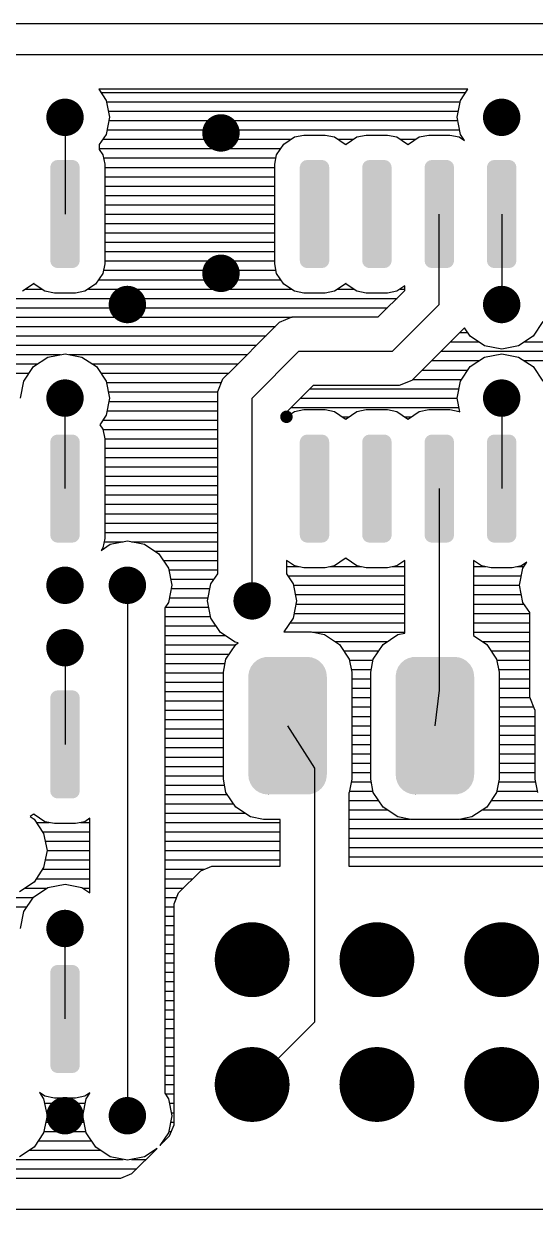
# Model space of a CAD drawing. Extents: x 295 to 953, y 10 to 290.
# Drawn here: x 805.9 to 829.9, y 78 to 133.5 of the extents above; entities that cross this region are included whole.
import ezdxf

# ---------------------------------------------------------------- set-up
doc = ezdxf.new("R2010")
doc.units = 0
doc.header["$LTSCALE"] = 5
doc.header["$MEASUREMENT"] = 0
doc.layers.get('0').update_dxf_attribs({"linetype": 'CONTINUOUS', "lineweight": 25})
doc.layers.add('DV-PEI-A6_TOP', color=5, linetype='CONTINUOUS')

msp = doc.modelspace()

# ---------------------------------------------------------------- linework, layer by layer
for points, const_width in [([(807.442, 129.117, 1), (808.318, 129.117, 1)], 0.876), ([(827.889, 129.117, 1), (828.765, 129.117, 1)], 0.876), ([(814.744, 128.387, 1), (815.621, 128.387, 1)], 0.876), ([(814.744, 121.815, 1), (815.621, 121.815, 1)], 0.876), ([(810.363, 120.354, 1), (811.239, 120.354, 1)], 0.876), ([(827.889, 120.354, 1), (828.765, 120.354, 1)], 0.876), ([(807.442, 115.973, 1), (808.318, 115.973, 1)], 0.876), ([(827.889, 115.973, 1), (828.765, 115.973, 1)], 0.876), ([(818.104, 115.097, 1), (818.396, 115.097, 1)], 0.292), ([(807.442, 107.21, 1), (808.318, 107.21, 1)], 0.876), ([(810.363, 107.21, 1), (811.239, 107.21, 1)], 0.876), ([(816.205, 106.48, 1), (817.081, 106.48, 1)], 0.876), ([(807.442, 104.289, 1), (808.318, 104.289, 1)], 0.876), ([(807.442, 91.144, 1), (808.318, 91.144, 1)], 0.876), ([(815.767, 89.684, 1), (817.519, 89.684, 1)], 1.753), ([(821.609, 89.684, 1), (823.361, 89.684, 1)], 1.753), ([(827.451, 89.684, 1), (829.203, 89.684, 1)], 1.753), ([(815.767, 83.842, 1), (817.519, 83.842, 1)], 1.753), ([(821.609, 83.842, 1), (823.361, 83.842, 1)], 1.753), ([(827.451, 83.842, 1), (829.203, 83.842, 1)], 1.753), ([(807.442, 82.381, 1), (808.318, 82.381, 1)], 0.876), ([(810.363, 82.381, 1), (811.239, 82.381, 1)], 0.876)]:
    msp.add_lwpolyline(points, format="xyb", close=True, dxfattribs=dict(const_width=const_width))
for points in [[(807.39, 127.083), (807.411, 127.096), (808.379, 127.083), (808.333, 127.096)], [(807.411, 127.096), (807.527, 127.118), (808.333, 127.096), (808.258, 127.118)], [(807.527, 127.118), (807.535, 127.12), (808.258, 127.118), (808.225, 127.12)], [(819.074, 127.083), (819.095, 127.096), (820.063, 127.083), (820.017, 127.096)], [(819.095, 127.096), (819.211, 127.118), (820.017, 127.096), (819.942, 127.118)], [(819.211, 127.118), (819.219, 127.12), (819.942, 127.118), (819.909, 127.12)], [(821.995, 127.083), (822.016, 127.096), (822.984, 127.083), (822.938, 127.096)], [(822.016, 127.096), (822.132, 127.118), (822.938, 127.096), (822.863, 127.118)], [(822.132, 127.118), (822.14, 127.12), (822.863, 127.118), (822.83, 127.12)], [(824.916, 127.083), (824.937, 127.096), (825.905, 127.083), (825.859, 127.096)], [(824.937, 127.096), (825.053, 127.118), (825.859, 127.096), (825.784, 127.118)], [(825.053, 127.118), (825.061, 127.12), (825.784, 127.118), (825.751, 127.12)], [(827.837, 127.083), (827.858, 127.096), (828.826, 127.083), (828.78, 127.096)], [(827.858, 127.096), (827.974, 127.118), (828.78, 127.096), (828.705, 127.118)], [(827.974, 127.118), (827.982, 127.12), (828.705, 127.118), (828.672, 127.12)], [(807.191, 126.775), (807.192, 126.808), (808.569, 126.775), (808.563, 126.808)], [(807.191, 122.405), (807.191, 126.775), (808.569, 122.405), (808.569, 126.775)], [(807.192, 126.808), (807.219, 126.899), (808.563, 126.808), (808.546, 126.899)], [(807.219, 126.899), (807.227, 126.929), (808.546, 126.899), (808.528, 126.929)], [(807.227, 126.929), (807.286, 127.007), (808.528, 126.929), (808.48, 127.007)], [(807.286, 127.007), (807.304, 127.03), (808.48, 127.007), (808.449, 127.03)], [(807.304, 127.03), (807.39, 127.083), (808.449, 127.03), (808.379, 127.083)], [(818.875, 126.775), (818.876, 126.808), (820.253, 126.775), (820.247, 126.808)], [(818.875, 122.405), (818.875, 126.775), (820.253, 122.405), (820.253, 126.775)], [(818.876, 126.808), (818.903, 126.899), (820.247, 126.808), (820.23, 126.899)], [(818.903, 126.899), (818.911, 126.929), (820.23, 126.899), (820.212, 126.929)], [(818.911, 126.929), (818.97, 127.007), (820.212, 126.929), (820.164, 127.007)], [(818.97, 127.007), (818.988, 127.03), (820.164, 127.007), (820.133, 127.03)], [(818.988, 127.03), (819.074, 127.083), (820.133, 127.03), (820.063, 127.083)], [(821.796, 126.775), (821.797, 126.808), (823.174, 126.775), (823.168, 126.808)], [(821.796, 122.405), (821.796, 126.775), (823.174, 122.405), (823.174, 126.775)], [(821.797, 126.808), (821.824, 126.899), (823.168, 126.808), (823.151, 126.899)], [(821.824, 126.899), (821.832, 126.929), (823.151, 126.899), (823.133, 126.929)], [(821.832, 126.929), (821.891, 127.007), (823.133, 126.929), (823.085, 127.007)], [(821.891, 127.007), (821.909, 127.03), (823.085, 127.007), (823.054, 127.03)], [(821.909, 127.03), (821.995, 127.083), (823.054, 127.03), (822.984, 127.083)], [(824.717, 126.775), (824.718, 126.808), (826.095, 126.775), (826.089, 126.808)], [(824.717, 122.405), (824.717, 126.775), (826.095, 122.405), (826.095, 126.775)], [(824.718, 126.808), (824.745, 126.899), (826.089, 126.808), (826.072, 126.899)], [(824.745, 126.899), (824.753, 126.929), (826.072, 126.899), (826.054, 126.929)], [(824.753, 126.929), (824.812, 127.007), (826.054, 126.929), (826.006, 127.007)], [(824.812, 127.007), (824.83, 127.03), (826.006, 127.007), (825.975, 127.03)], [(824.83, 127.03), (824.916, 127.083), (825.975, 127.03), (825.905, 127.083)], [(827.638, 126.775), (827.639, 126.808), (829.016, 126.775), (829.01, 126.808)], [(827.638, 122.405), (827.638, 126.775), (829.016, 122.405), (829.016, 126.775)], [(827.639, 126.808), (827.666, 126.899), (829.01, 126.808), (828.993, 126.899)], [(827.666, 126.899), (827.674, 126.929), (828.993, 126.899), (828.975, 126.929)], [(827.674, 126.929), (827.733, 127.007), (828.975, 126.929), (828.927, 127.007)], [(827.733, 127.007), (827.751, 127.03), (828.927, 127.007), (828.896, 127.03)], [(827.751, 127.03), (827.837, 127.083), (828.896, 127.03), (828.826, 127.083)], [(807.197, 122.372), (807.191, 122.405), (808.568, 122.372), (808.569, 122.405)], [(807.214, 122.281), (807.197, 122.372), (808.542, 122.281), (808.568, 122.372)], [(807.233, 122.251), (807.214, 122.281), (808.533, 122.251), (808.542, 122.281)], [(807.28, 122.173), (807.233, 122.251), (808.474, 122.173), (808.533, 122.251)], [(807.311, 122.15), (807.28, 122.173), (808.457, 122.15), (808.474, 122.173)], [(807.381, 122.097), (807.311, 122.15), (808.371, 122.097), (808.457, 122.15)], [(818.881, 122.372), (818.875, 122.405), (820.252, 122.372), (820.253, 122.405)], [(818.898, 122.281), (818.881, 122.372), (820.226, 122.281), (820.252, 122.372)], [(818.917, 122.251), (818.898, 122.281), (820.217, 122.251), (820.226, 122.281)], [(818.964, 122.173), (818.917, 122.251), (820.158, 122.173), (820.217, 122.251)], [(818.995, 122.15), (818.964, 122.173), (820.141, 122.15), (820.158, 122.173)], [(819.065, 122.097), (818.995, 122.15), (820.055, 122.097), (820.141, 122.15)], [(821.802, 122.372), (821.796, 122.405), (823.173, 122.372), (823.174, 122.405)], [(821.819, 122.281), (821.802, 122.372), (823.147, 122.281), (823.173, 122.372)], [(821.838, 122.251), (821.819, 122.281), (823.138, 122.251), (823.147, 122.281)], [(821.885, 122.173), (821.838, 122.251), (823.079, 122.173), (823.138, 122.251)], [(821.916, 122.15), (821.885, 122.173), (823.062, 122.15), (823.079, 122.173)], [(821.986, 122.097), (821.916, 122.15), (822.976, 122.097), (823.062, 122.15)], [(824.723, 122.372), (824.717, 122.405), (826.094, 122.372), (826.095, 122.405)], [(824.74, 122.281), (824.723, 122.372), (826.068, 122.281), (826.094, 122.372)], [(824.759, 122.251), (824.74, 122.281), (826.059, 122.251), (826.068, 122.281)], [(824.806, 122.173), (824.759, 122.251), (826, 122.173), (826.059, 122.251)], [(824.837, 122.15), (824.806, 122.173), (825.983, 122.15), (826, 122.173)], [(824.907, 122.097), (824.837, 122.15), (825.897, 122.097), (825.983, 122.15)], [(827.644, 122.372), (827.638, 122.405), (829.015, 122.372), (829.016, 122.405)], [(827.661, 122.281), (827.644, 122.372), (828.989, 122.281), (829.015, 122.372)], [(827.68, 122.251), (827.661, 122.281), (828.98, 122.251), (828.989, 122.281)], [(827.727, 122.173), (827.68, 122.251), (828.921, 122.173), (828.98, 122.251)], [(827.758, 122.15), (827.727, 122.173), (828.904, 122.15), (828.921, 122.173)], [(827.828, 122.097), (827.758, 122.15), (828.818, 122.097), (828.904, 122.15)], [(807.427, 122.084), (807.381, 122.097), (808.349, 122.084), (808.371, 122.097)], [(807.502, 122.062), (807.427, 122.084), (808.233, 122.062), (808.349, 122.084)], [(807.535, 122.06), (807.502, 122.062), (808.225, 122.06), (808.233, 122.062)], [(819.111, 122.084), (819.065, 122.097), (820.033, 122.084), (820.055, 122.097)], [(819.186, 122.062), (819.111, 122.084), (819.917, 122.062), (820.033, 122.084)], [(819.219, 122.06), (819.186, 122.062), (819.909, 122.06), (819.917, 122.062)], [(822.032, 122.084), (821.986, 122.097), (822.954, 122.084), (822.976, 122.097)], [(822.107, 122.062), (822.032, 122.084), (822.838, 122.062), (822.954, 122.084)], [(822.14, 122.06), (822.107, 122.062), (822.83, 122.06), (822.838, 122.062)], [(824.953, 122.084), (824.907, 122.097), (825.875, 122.084), (825.897, 122.097)], [(825.028, 122.062), (824.953, 122.084), (825.759, 122.062), (825.875, 122.084)], [(825.061, 122.06), (825.028, 122.062), (825.751, 122.06), (825.759, 122.062)], [(827.874, 122.084), (827.828, 122.097), (828.796, 122.084), (828.818, 122.097)], [(827.949, 122.062), (827.874, 122.084), (828.68, 122.062), (828.796, 122.084)], [(827.982, 122.06), (827.949, 122.062), (828.672, 122.06), (828.68, 122.062)], [(807.191, 113.922), (807.192, 113.955), (808.569, 113.922), (808.563, 113.955)], [(807.191, 109.553), (807.191, 113.922), (808.569, 109.553), (808.569, 113.922)], [(807.192, 113.955), (807.219, 114.047), (808.563, 113.955), (808.546, 114.047)], [(807.219, 114.047), (807.227, 114.077), (808.546, 114.047), (808.528, 114.077)], [(807.227, 114.077), (807.286, 114.154), (808.528, 114.077), (808.48, 114.154)], [(807.286, 114.154), (807.304, 114.178), (808.48, 114.154), (808.449, 114.178)], [(807.304, 114.178), (807.39, 114.231), (808.449, 114.178), (808.379, 114.231)], [(807.39, 114.231), (807.411, 114.244), (808.379, 114.231), (808.333, 114.244)], [(807.411, 114.244), (807.527, 114.266), (808.333, 114.244), (808.258, 114.266)], [(807.527, 114.266), (807.535, 114.267), (808.258, 114.266), (808.225, 114.267)], [(818.875, 113.922), (818.876, 113.955), (820.253, 113.922), (820.247, 113.955)], [(818.875, 109.553), (818.875, 113.922), (820.253, 109.553), (820.253, 113.922)], [(818.876, 113.955), (818.903, 114.047), (820.247, 113.955), (820.23, 114.047)], [(818.903, 114.047), (818.911, 114.077), (820.23, 114.047), (820.212, 114.077)], [(818.911, 114.077), (818.97, 114.154), (820.212, 114.077), (820.164, 114.154)], [(818.97, 114.154), (818.988, 114.178), (820.164, 114.154), (820.133, 114.178)], [(818.988, 114.178), (819.074, 114.231), (820.133, 114.178), (820.063, 114.231)], [(819.074, 114.231), (819.095, 114.244), (820.063, 114.231), (820.017, 114.244)], [(819.095, 114.244), (819.211, 114.266), (820.017, 114.244), (819.942, 114.266)], [(819.211, 114.266), (819.219, 114.267), (819.942, 114.266), (819.909, 114.267)], [(821.796, 113.922), (821.797, 113.955), (823.174, 113.922), (823.168, 113.955)], [(821.796, 109.553), (821.796, 113.922), (823.174, 109.553), (823.174, 113.922)], [(821.797, 113.955), (821.824, 114.047), (823.168, 113.955), (823.151, 114.047)], [(821.824, 114.047), (821.832, 114.077), (823.151, 114.047), (823.133, 114.077)], [(821.832, 114.077), (821.891, 114.154), (823.133, 114.077), (823.085, 114.154)], [(821.891, 114.154), (821.909, 114.178), (823.085, 114.154), (823.054, 114.178)], [(821.909, 114.178), (821.995, 114.231), (823.054, 114.178), (822.984, 114.231)], [(821.995, 114.231), (822.016, 114.244), (822.984, 114.231), (822.938, 114.244)], [(822.016, 114.244), (822.132, 114.266), (822.938, 114.244), (822.863, 114.266)], [(822.132, 114.266), (822.14, 114.267), (822.863, 114.266), (822.83, 114.267)], [(824.717, 113.922), (824.718, 113.955), (826.095, 113.922), (826.089, 113.955)], [(824.717, 109.553), (824.717, 113.922), (826.095, 109.553), (826.095, 113.922)], [(824.718, 113.955), (824.745, 114.047), (826.089, 113.955), (826.072, 114.047)], [(824.745, 114.047), (824.753, 114.077), (826.072, 114.047), (826.054, 114.077)], [(824.753, 114.077), (824.812, 114.154), (826.054, 114.077), (826.006, 114.154)], [(824.812, 114.154), (824.83, 114.178), (826.006, 114.154), (825.975, 114.178)], [(824.83, 114.178), (824.916, 114.231), (825.975, 114.178), (825.905, 114.231)], [(824.916, 114.231), (824.937, 114.244), (825.905, 114.231), (825.859, 114.244)], [(824.937, 114.244), (825.053, 114.266), (825.859, 114.244), (825.784, 114.266)], [(825.053, 114.266), (825.061, 114.267), (825.784, 114.266), (825.751, 114.267)], [(827.638, 113.922), (827.639, 113.955), (829.016, 113.922), (829.01, 113.955)], [(827.638, 109.553), (827.638, 113.922), (829.016, 109.553), (829.016, 113.922)], [(827.639, 113.955), (827.666, 114.047), (829.01, 113.955), (828.993, 114.047)], [(827.666, 114.047), (827.674, 114.077), (828.993, 114.047), (828.975, 114.077)], [(827.674, 114.077), (827.733, 114.154), (828.975, 114.077), (828.927, 114.154)], [(827.733, 114.154), (827.751, 114.178), (828.927, 114.154), (828.896, 114.178)], [(827.751, 114.178), (827.837, 114.231), (828.896, 114.178), (828.826, 114.231)], [(827.837, 114.231), (827.858, 114.244), (828.826, 114.231), (828.78, 114.244)], [(827.858, 114.244), (827.974, 114.266), (828.78, 114.244), (828.705, 114.266)], [(827.974, 114.266), (827.982, 114.267), (828.705, 114.266), (828.672, 114.267)], [(807.197, 109.52), (807.191, 109.553), (808.568, 109.52), (808.569, 109.553)], [(807.214, 109.428), (807.197, 109.52), (808.542, 109.428), (808.568, 109.52)], [(807.233, 109.398), (807.214, 109.428), (808.533, 109.398), (808.542, 109.428)], [(807.28, 109.321), (807.233, 109.398), (808.474, 109.321), (808.533, 109.398)], [(818.881, 109.52), (818.875, 109.553), (820.252, 109.52), (820.253, 109.553)], [(818.898, 109.428), (818.881, 109.52), (820.226, 109.428), (820.252, 109.52)], [(818.917, 109.398), (818.898, 109.428), (820.217, 109.398), (820.226, 109.428)], [(818.964, 109.321), (818.917, 109.398), (820.158, 109.321), (820.217, 109.398)], [(821.802, 109.52), (821.796, 109.553), (823.173, 109.52), (823.174, 109.553)], [(821.819, 109.428), (821.802, 109.52), (823.147, 109.428), (823.173, 109.52)], [(821.838, 109.398), (821.819, 109.428), (823.138, 109.398), (823.147, 109.428)], [(821.885, 109.321), (821.838, 109.398), (823.079, 109.321), (823.138, 109.398)], [(824.723, 109.52), (824.717, 109.553), (826.094, 109.52), (826.095, 109.553)], [(824.74, 109.428), (824.723, 109.52), (826.068, 109.428), (826.094, 109.52)], [(824.759, 109.398), (824.74, 109.428), (826.059, 109.398), (826.068, 109.428)], [(824.806, 109.321), (824.759, 109.398), (826, 109.321), (826.059, 109.398)], [(827.644, 109.52), (827.638, 109.553), (829.015, 109.52), (829.016, 109.553)], [(827.661, 109.428), (827.644, 109.52), (828.989, 109.428), (829.015, 109.52)], [(827.68, 109.398), (827.661, 109.428), (828.98, 109.398), (828.989, 109.428)], [(827.727, 109.321), (827.68, 109.398), (828.921, 109.321), (828.98, 109.398)], [(807.311, 109.298), (807.28, 109.321), (808.457, 109.298), (808.474, 109.321)], [(807.381, 109.244), (807.311, 109.298), (808.371, 109.244), (808.457, 109.298)], [(807.427, 109.231), (807.381, 109.244), (808.349, 109.231), (808.371, 109.244)], [(807.502, 109.21), (807.427, 109.231), (808.233, 109.21), (808.349, 109.231)], [(807.535, 109.208), (807.502, 109.21), (808.225, 109.208), (808.233, 109.21)], [(818.995, 109.298), (818.964, 109.321), (820.141, 109.298), (820.158, 109.321)], [(819.065, 109.244), (818.995, 109.298), (820.055, 109.244), (820.141, 109.298)], [(819.111, 109.231), (819.065, 109.244), (820.033, 109.231), (820.055, 109.244)], [(819.186, 109.21), (819.111, 109.231), (819.917, 109.21), (820.033, 109.231)], [(819.219, 109.208), (819.186, 109.21), (819.909, 109.208), (819.917, 109.21)], [(821.916, 109.298), (821.885, 109.321), (823.062, 109.298), (823.079, 109.321)], [(821.986, 109.244), (821.916, 109.298), (822.976, 109.244), (823.062, 109.298)], [(822.032, 109.231), (821.986, 109.244), (822.954, 109.231), (822.976, 109.244)], [(822.107, 109.21), (822.032, 109.231), (822.838, 109.21), (822.954, 109.231)], [(822.14, 109.208), (822.107, 109.21), (822.83, 109.208), (822.838, 109.21)], [(824.837, 109.298), (824.806, 109.321), (825.983, 109.298), (826, 109.321)], [(824.907, 109.244), (824.837, 109.298), (825.897, 109.244), (825.983, 109.298)], [(824.953, 109.231), (824.907, 109.244), (825.875, 109.231), (825.897, 109.244)], [(825.028, 109.21), (824.953, 109.231), (825.759, 109.21), (825.875, 109.231)], [(825.061, 109.208), (825.028, 109.21), (825.751, 109.208), (825.759, 109.21)], [(827.758, 109.298), (827.727, 109.321), (828.904, 109.298), (828.921, 109.321)], [(827.828, 109.244), (827.758, 109.298), (828.818, 109.244), (828.904, 109.298)], [(827.874, 109.231), (827.828, 109.244), (828.796, 109.231), (828.818, 109.244)], [(827.949, 109.21), (827.874, 109.231), (828.68, 109.21), (828.796, 109.231)], [(827.982, 109.208), (827.949, 109.21), (828.672, 109.208), (828.68, 109.21)], [(817.001, 103.771), (817.051, 103.797), (819.614, 103.771), (819.537, 103.797)], [(817.051, 103.797), (817.206, 103.838), (819.537, 103.797), (819.418, 103.838)], [(817.206, 103.838), (817.251, 103.85), (819.418, 103.838), (819.303, 103.85)], [(817.251, 103.85), (817.458, 103.857), (819.303, 103.85), (819.239, 103.857)], [(819.148, 103.857), (819.212, 103.859), (819.239, 103.857), (819.212, 103.859)], [(823.901, 103.771), (823.951, 103.797), (826.513, 103.771), (826.437, 103.797)], [(823.951, 103.797), (824.105, 103.838), (826.437, 103.797), (826.318, 103.838)], [(824.105, 103.838), (824.151, 103.85), (826.318, 103.838), (826.203, 103.85)], [(824.151, 103.85), (824.358, 103.857), (826.203, 103.85), (826.138, 103.857)], [(826.047, 103.857), (826.112, 103.859), (826.138, 103.857), (826.112, 103.859)], [(816.505, 103.209), (816.562, 103.341), (820.094, 103.209), (820.047, 103.341)], [(816.562, 103.341), (816.588, 103.399), (820.047, 103.341), (820.01, 103.399)], [(816.588, 103.399), (816.674, 103.516), (820.01, 103.399), (819.937, 103.516)], [(816.674, 103.516), (816.711, 103.566), (819.937, 103.516), (819.886, 103.566)], [(816.711, 103.566), (816.822, 103.661), (819.886, 103.566), (819.79, 103.661)], [(816.822, 103.661), (816.868, 103.701), (819.79, 103.661), (819.727, 103.701)], [(816.868, 103.701), (817.001, 103.771), (819.727, 103.701), (819.614, 103.771)], [(823.405, 103.209), (823.462, 103.341), (826.993, 103.209), (826.947, 103.341)], [(823.462, 103.341), (823.487, 103.399), (826.947, 103.341), (826.91, 103.399)], [(823.487, 103.399), (823.573, 103.516), (826.91, 103.399), (826.836, 103.516)], [(823.573, 103.516), (823.61, 103.566), (826.836, 103.516), (826.786, 103.566)], [(823.61, 103.566), (823.722, 103.661), (826.786, 103.566), (826.689, 103.661)], [(823.722, 103.661), (823.767, 103.701), (826.689, 103.661), (826.626, 103.701)], [(823.767, 103.701), (823.901, 103.771), (826.626, 103.701), (826.513, 103.771)], [(816.462, 98.339), (816.462, 102.937), (820.142, 98.339), (820.142, 102.937)], [(816.465, 102.939), (816.467, 103.006), (820.139, 102.939), (820.132, 103.006)], [(816.465, 102.937), (816.465, 102.939), (820.139, 102.937), (820.139, 102.939)], [(816.467, 103.006), (816.493, 103.145), (820.132, 103.006), (820.116, 103.145)], [(816.493, 103.145), (816.505, 103.209), (820.116, 103.145), (820.094, 103.209)], [(823.361, 98.339), (823.361, 102.937), (827.042, 98.339), (827.042, 102.937)], [(823.364, 102.939), (823.367, 103.006), (827.039, 102.939), (827.031, 103.006)], [(823.364, 102.937), (823.364, 102.939), (827.039, 102.937), (827.039, 102.939)], [(823.367, 103.006), (823.393, 103.145), (827.031, 103.006), (827.016, 103.145)], [(823.393, 103.145), (823.405, 103.209), (827.016, 103.145), (826.993, 103.209)], [(807.227, 102.101), (807.286, 102.178), (808.528, 102.101), (808.48, 102.178)], [(807.286, 102.178), (807.304, 102.201), (808.48, 102.178), (808.449, 102.201)], [(807.304, 102.201), (807.39, 102.255), (808.449, 102.201), (808.379, 102.255)], [(807.39, 102.255), (807.411, 102.268), (808.379, 102.255), (808.333, 102.268)], [(807.411, 102.268), (807.527, 102.289), (808.333, 102.268), (808.258, 102.289)], [(807.527, 102.289), (807.535, 102.291), (808.258, 102.289), (808.225, 102.291)], [(807.191, 101.946), (807.192, 101.979), (808.569, 101.946), (808.563, 101.979)], [(807.191, 97.577), (807.191, 101.946), (808.569, 97.577), (808.569, 101.946)], [(807.192, 101.979), (807.219, 102.071), (808.563, 101.979), (808.546, 102.071)], [(807.219, 102.071), (807.227, 102.101), (808.546, 102.071), (808.528, 102.101)], [(816.465, 98.336), (816.465, 98.339), (820.139, 98.336), (820.139, 98.339)], [(816.472, 98.27), (816.465, 98.336), (820.137, 98.27), (820.139, 98.336)], [(816.488, 98.13), (816.472, 98.27), (820.111, 98.13), (820.137, 98.27)], [(823.364, 98.336), (823.364, 98.339), (827.039, 98.336), (827.039, 98.339)], [(823.372, 98.27), (823.364, 98.336), (827.037, 98.27), (827.039, 98.336)], [(823.388, 98.13), (823.372, 98.27), (827.01, 98.13), (827.037, 98.27)], [(816.511, 98.066), (816.488, 98.13), (820.099, 98.066), (820.111, 98.13)], [(816.557, 97.935), (816.511, 98.066), (820.042, 97.935), (820.099, 98.066)], [(816.594, 97.876), (816.557, 97.935), (820.017, 97.876), (820.042, 97.935)], [(816.668, 97.76), (816.594, 97.876), (819.931, 97.76), (820.017, 97.876)], [(816.718, 97.71), (816.668, 97.76), (819.894, 97.71), (819.931, 97.76)], [(816.814, 97.614), (816.718, 97.71), (819.782, 97.614), (819.894, 97.71)], [(823.41, 98.066), (823.388, 98.13), (826.998, 98.066), (827.01, 98.13)], [(823.456, 97.935), (823.41, 98.066), (826.941, 97.935), (826.998, 98.066)], [(823.493, 97.876), (823.456, 97.935), (826.916, 97.876), (826.941, 97.935)], [(823.567, 97.76), (823.493, 97.876), (826.83, 97.76), (826.916, 97.876)], [(823.617, 97.71), (823.567, 97.76), (826.793, 97.71), (826.83, 97.76)], [(823.714, 97.614), (823.617, 97.71), (826.682, 97.614), (826.793, 97.71)], [(807.197, 97.544), (807.191, 97.577), (808.568, 97.544), (808.569, 97.577)], [(807.214, 97.452), (807.197, 97.544), (808.542, 97.452), (808.568, 97.544)], [(807.233, 97.422), (807.214, 97.452), (808.533, 97.422), (808.542, 97.452)], [(807.28, 97.345), (807.233, 97.422), (808.474, 97.345), (808.533, 97.422)], [(807.311, 97.321), (807.28, 97.345), (808.457, 97.321), (808.474, 97.345)], [(807.381, 97.268), (807.311, 97.321), (808.371, 97.268), (808.457, 97.321)], [(807.427, 97.255), (807.381, 97.268), (808.349, 97.255), (808.371, 97.268)], [(807.502, 97.233), (807.427, 97.255), (808.233, 97.233), (808.349, 97.255)], [(807.535, 97.232), (807.502, 97.233), (808.225, 97.232), (808.233, 97.233)], [(816.877, 97.575), (816.814, 97.614), (819.736, 97.575), (819.782, 97.614)], [(816.99, 97.505), (816.877, 97.575), (819.603, 97.505), (819.736, 97.575)], [(817.067, 97.479), (816.99, 97.505), (819.553, 97.479), (819.603, 97.505)], [(817.186, 97.438), (817.067, 97.479), (819.398, 97.438), (819.553, 97.479)], [(817.3, 97.426), (817.186, 97.438), (819.353, 97.426), (819.398, 97.438)], [(817.365, 97.419), (817.3, 97.426), (819.146, 97.419), (819.353, 97.426)], [(817.392, 97.416), (817.365, 97.419), (817.392, 97.416), (817.458, 97.419)], [(823.777, 97.575), (823.714, 97.614), (826.636, 97.575), (826.682, 97.614)], [(823.89, 97.505), (823.777, 97.575), (826.503, 97.505), (826.636, 97.575)], [(823.966, 97.479), (823.89, 97.505), (826.453, 97.479), (826.503, 97.505)], [(824.086, 97.438), (823.966, 97.479), (826.298, 97.438), (826.453, 97.479)], [(824.199, 97.426), (824.086, 97.438), (826.252, 97.426), (826.298, 97.438)], [(824.264, 97.419), (824.199, 97.426), (826.046, 97.419), (826.252, 97.426)], [(824.291, 97.416), (824.264, 97.419), (824.291, 97.416), (824.358, 97.419)], [(807.304, 89.349), (807.39, 89.402), (808.449, 89.349), (808.379, 89.402)], [(807.39, 89.402), (807.411, 89.415), (808.379, 89.402), (808.333, 89.415)], [(807.411, 89.415), (807.527, 89.437), (808.333, 89.415), (808.258, 89.437)], [(807.527, 89.437), (807.535, 89.439), (808.258, 89.437), (808.225, 89.439)], [(807.191, 89.094), (807.192, 89.127), (808.569, 89.094), (808.563, 89.127)], [(807.191, 84.724), (807.191, 89.094), (808.569, 84.724), (808.569, 89.094)], [(807.192, 89.127), (807.219, 89.218), (808.563, 89.127), (808.546, 89.218)], [(807.219, 89.218), (807.227, 89.248), (808.546, 89.218), (808.528, 89.248)], [(807.227, 89.248), (807.286, 89.326), (808.528, 89.248), (808.48, 89.326)], [(807.286, 89.326), (807.304, 89.349), (808.48, 89.326), (808.449, 89.349)], [(807.197, 84.691), (807.191, 84.724), (808.568, 84.691), (808.569, 84.724)], [(807.214, 84.6), (807.197, 84.691), (808.542, 84.6), (808.568, 84.691)], [(807.233, 84.57), (807.214, 84.6), (808.533, 84.57), (808.542, 84.6)], [(807.28, 84.492), (807.233, 84.57), (808.474, 84.492), (808.533, 84.57)], [(807.311, 84.469), (807.28, 84.492), (808.457, 84.469), (808.474, 84.492)], [(807.381, 84.416), (807.311, 84.469), (808.371, 84.416), (808.457, 84.469)], [(807.427, 84.403), (807.381, 84.416), (808.349, 84.403), (808.371, 84.416)], [(807.502, 84.381), (807.427, 84.403), (808.233, 84.381), (808.349, 84.403)], [(807.535, 84.379), (807.502, 84.381), (808.225, 84.379), (808.233, 84.381)]]:
    msp.add_solid(points)
at = {"layer": 'DV-PEI-A6_TOP', "color": 7}
for p, q in [((856.807, 133.499), (710.757, 133.499)), ((858.267, 132.038), (711.487, 132.038)), ((826.744, 130.432), (809.457, 130.432)), ((809.457, 130.432), (809.802, 129.912)), ((826.399, 129.912), (826.744, 130.432)), ((809.557, 130.28), (826.645, 130.28)), ((809.802, 129.912), (809.96, 129.117)), ((826.241, 129.117), (826.399, 129.912)), ((809.814, 129.842), (826.388, 129.842)), ((809.901, 129.404), (826.3, 129.404)), ((807.88, 129.117), (807.88, 124.59)), ((809.96, 129.117), (809.802, 128.317)), ((809.931, 128.966), (826.271, 128.966)), ((826.399, 128.317), (826.241, 129.117)), ((809.802, 128.317), (809.487, 127.838)), ((809.843, 128.527), (826.358, 128.527)), ((818.623, 128.2), (819.067, 128.288)), ((819.067, 128.288), (820.055, 128.288)), ((820.055, 128.288), (820.499, 128.2)), ((821.544, 128.2), (821.988, 128.288)), ((821.988, 128.288), (822.976, 128.288)), ((822.976, 128.288), (823.42, 128.2)), ((824.465, 128.2), (824.909, 128.288)), ((824.909, 128.288), (825.897, 128.288)), ((825.897, 128.288), (826.341, 128.2)), ((826.592, 128.031), (826.399, 128.317)), ((809.487, 127.838), (809.487, 127.61)), ((809.487, 127.651), (817.987, 127.651)), ((809.656, 128.089), (818.466, 128.089)), ((817.788, 127.365), (818.127, 127.861)), ((818.127, 127.861), (818.623, 128.2)), ((820.499, 128.2), (820.995, 127.861)), ((820.657, 128.089), (821.387, 128.089)), ((820.995, 127.861), (821.025, 127.826)), ((821.025, 127.826), (821.048, 127.861)), ((821.048, 127.861), (821.544, 128.2)), ((823.42, 128.2), (823.916, 127.861)), ((823.578, 128.089), (824.308, 128.089)), ((823.916, 127.861), (823.946, 127.826)), ((823.946, 127.826), (823.969, 127.861)), ((823.969, 127.861), (824.465, 128.2)), ((826.341, 128.2), (826.592, 128.031)), ((826.499, 128.089), (826.545, 128.089)), ((809.487, 127.61), (809.65, 127.365)), ((809.65, 127.365), (809.738, 126.921)), ((809.679, 127.213), (817.759, 127.213)), ((817.7, 126.921), (817.788, 127.365)), ((809.738, 126.921), (809.738, 122.253)), ((809.738, 126.775), (817.7, 126.775)), ((817.7, 122.253), (817.7, 126.921)), ((809.738, 126.337), (817.7, 126.337)), ((809.738, 125.899), (817.7, 125.899)), ((809.738, 125.46), (817.7, 125.46)), ((809.738, 125.022), (817.7, 125.022)), ((809.738, 124.584), (817.7, 124.584)), ((825.406, 120.354), (825.406, 124.59)), ((828.327, 124.59), (828.327, 120.354)), ((809.738, 124.146), (817.7, 124.146)), ((809.738, 123.708), (817.7, 123.708)), ((809.738, 123.27), (817.7, 123.27)), ((809.738, 122.832), (817.7, 122.832)), ((809.738, 122.253), (809.65, 121.809)), ((809.738, 122.393), (817.7, 122.393)), ((817.788, 121.809), (817.7, 122.253)), ((809.65, 121.809), (809.311, 121.313)), ((809.679, 121.955), (817.759, 121.955)), ((818.127, 121.313), (817.788, 121.809)), ((806.39, 121.313), (805.894, 120.974)), ((806.052, 121.079), (806.782, 121.079)), ((806.42, 121.348), (806.39, 121.313)), ((806.443, 121.313), (806.42, 121.348)), ((806.939, 120.974), (806.443, 121.313)), ((809.311, 121.313), (808.815, 120.974)), ((808.973, 121.079), (818.466, 121.079)), ((809.452, 121.517), (817.987, 121.517)), ((818.623, 120.974), (818.127, 121.313)), ((820.995, 121.313), (820.499, 120.974)), ((820.657, 121.079), (821.387, 121.079)), ((821.025, 121.348), (820.995, 121.313)), ((821.048, 121.313), (821.025, 121.348)), ((821.544, 120.974), (821.048, 121.313)), ((822.549, 119.77), (823.8, 121.015)), ((823.8, 121.231), (823.42, 120.974)), ((823.578, 121.079), (823.8, 121.079)), ((823.8, 121.015), (823.8, 121.231)), ((801.138, 120.641), (823.426, 120.641)), ((807.383, 120.886), (806.939, 120.974)), ((808.371, 120.886), (807.383, 120.886)), ((808.815, 120.974), (808.371, 120.886)), ((819.067, 120.886), (818.623, 120.974)), ((820.055, 120.886), (819.067, 120.886)), ((820.499, 120.974), (820.055, 120.886)), ((821.988, 120.886), (821.544, 120.974)), ((822.976, 120.886), (821.988, 120.886)), ((823.42, 120.974), (822.976, 120.886)), ((801.168, 120.203), (822.987, 120.203)), ((823.215, 118.164), (825.406, 120.354)), ((800.893, 119.326), (817.73, 119.326)), ((801.08, 119.764), (818.512, 119.764)), ((817.467, 119.069), (817.922, 119.525)), ((817.922, 119.525), (818.512, 119.77)), ((818.512, 119.77), (822.549, 119.77)), ((830.249, 119.554), (829.799, 118.876)), ((800.595, 118.888), (817.292, 118.888)), ((815.732, 117.334), (817.467, 119.069)), ((826.592, 119.268), (824.121, 116.797)), ((826.358, 119.04), (826.744, 119.04)), ((826.849, 118.876), (826.592, 119.268)), ((827.527, 118.427), (826.849, 118.876)), ((829.799, 118.876), (829.122, 118.427)), ((799.952, 118.45), (816.853, 118.45)), ((825.92, 118.602), (827.27, 118.602)), ((828.327, 118.269), (827.527, 118.427)), ((829.122, 118.427), (828.327, 118.269)), ((829.379, 118.602), (833.112, 118.602)), ((796.932, 118.012), (807.676, 118.012)), ((806.402, 117.445), (807.08, 117.895)), ((807.08, 117.895), (807.88, 118.053)), ((807.88, 118.053), (808.675, 117.895)), ((808.079, 118.012), (816.415, 118.012)), ((808.675, 117.895), (809.352, 117.445)), ((816.643, 115.973), (818.834, 118.164)), ((818.834, 118.164), (823.215, 118.164)), ((825.044, 117.726), (827.27, 117.726)), ((825.482, 118.164), (841.261, 118.164)), ((826.849, 117.445), (827.527, 117.895)), ((827.527, 117.895), (828.327, 118.053)), ((828.327, 118.053), (829.122, 117.895)), ((829.122, 117.895), (829.799, 117.445)), ((829.379, 117.726), (836.033, 117.726)), ((796.845, 117.136), (806.198, 117.136)), ((796.932, 117.574), (806.601, 117.574)), ((805.952, 116.768), (806.402, 117.445)), ((809.154, 117.574), (815.977, 117.574)), ((809.352, 117.445), (809.802, 116.768)), ((809.557, 117.136), (815.539, 117.136)), ((815.276, 116.879), (815.732, 117.334)), ((824.606, 117.287), (826.744, 117.287)), ((826.399, 116.768), (826.849, 117.445)), ((829.799, 117.445), (830.249, 116.768)), ((805.794, 115.973), (805.952, 116.768)), ((809.802, 116.768), (809.96, 115.973)), ((809.814, 116.697), (815.206, 116.697)), ((815.037, 116.288), (815.276, 116.879)), ((819.494, 116.557), (818.25, 115.307)), ((823.531, 116.557), (819.494, 116.557)), ((824.121, 116.797), (823.531, 116.557)), ((824.168, 116.849), (826.452, 116.849)), ((826.241, 115.973), (826.399, 116.768)), ((809.901, 116.259), (815.037, 116.259)), ((815.037, 115.652), (815.037, 116.288)), ((819.348, 116.411), (826.329, 116.411)), ((807.88, 111.738), (807.88, 115.973)), ((809.96, 115.973), (809.802, 115.173)), ((809.931, 115.821), (815.037, 115.821)), ((815.037, 107.753), (815.037, 115.652)), ((816.643, 106.48), (816.643, 115.973)), ((818.472, 115.535), (826.329, 115.535)), ((818.91, 115.973), (826.241, 115.973)), ((826.37, 115.325), (826.241, 115.973)), ((828.327, 115.973), (828.327, 111.738)), ((809.802, 115.173), (809.504, 114.723)), ((809.656, 114.945), (815.037, 114.945)), ((809.843, 115.383), (815.037, 115.383)), ((818.25, 115.091), (818.623, 115.348)), ((818.25, 115.307), (818.25, 115.091)), ((818.623, 115.348), (819.067, 115.436)), ((819.067, 115.436), (820.055, 115.436)), ((820.055, 115.436), (820.499, 115.348)), ((820.499, 115.348), (820.995, 115.009)), ((820.873, 115.097), (821.171, 115.097)), ((820.995, 115.009), (821.025, 114.974)), ((821.025, 114.974), (821.048, 115.009)), ((821.048, 115.009), (821.544, 115.348)), ((821.544, 115.348), (821.988, 115.436)), ((821.988, 115.436), (822.976, 115.436)), ((822.976, 115.436), (823.42, 115.348)), ((823.42, 115.348), (823.916, 115.009)), ((823.794, 115.097), (824.092, 115.097)), ((823.916, 115.009), (823.946, 114.974)), ((823.946, 114.974), (823.969, 115.009)), ((823.969, 115.009), (824.465, 115.348)), ((824.465, 115.348), (824.909, 115.436)), ((824.909, 115.436), (825.897, 115.436)), ((825.897, 115.436), (826.341, 115.348)), ((826.341, 115.348), (826.37, 115.325)), ((809.504, 114.723), (809.65, 114.512)), ((809.65, 114.512), (809.738, 114.069)), ((809.65, 114.507), (815.037, 114.507)), ((809.738, 114.069), (815.037, 114.069)), ((809.738, 114.069), (809.738, 109.401)), ((809.738, 113.63), (815.037, 113.63)), ((809.738, 113.192), (815.037, 113.192)), ((809.738, 112.754), (815.037, 112.754)), ((809.738, 112.316), (815.037, 112.316)), ((809.738, 111.878), (815.037, 111.878)), ((825.406, 111.738), (825.406, 102.297)), ((809.738, 111.44), (815.037, 111.44)), ((809.738, 111.001), (815.037, 111.001)), ((809.738, 110.563), (815.037, 110.563)), ((809.738, 110.125), (815.037, 110.125)), ((809.738, 109.401), (809.65, 108.957)), ((809.738, 109.687), (815.037, 109.687)), ((809.574, 108.846), (810.001, 109.132)), ((809.65, 108.957), (809.574, 108.846)), ((809.709, 109.249), (810.597, 109.249)), ((810.001, 109.132), (810.801, 109.29)), ((810.801, 109.29), (811.596, 109.132)), ((811, 109.249), (815.037, 109.249)), ((811.596, 109.132), (812.273, 108.682)), ((812.075, 108.811), (815.037, 108.811)), ((812.273, 108.682), (812.723, 108.005)), ((812.478, 108.373), (815.037, 108.373)), ((818.623, 108.121), (818.25, 108.378)), ((818.25, 108.378), (818.25, 107.753)), ((820.995, 108.46), (820.499, 108.121)), ((821.025, 108.495), (820.995, 108.46)), ((821.048, 108.46), (821.025, 108.495)), ((821.544, 108.121), (821.048, 108.46)), ((823.8, 108.378), (823.42, 108.121)), ((823.8, 104.967), (823.8, 108.378)), ((827.386, 108.121), (827.013, 108.378)), ((827.013, 108.378), (827.013, 104.856)), ((829.513, 108.291), (829.262, 108.121)), ((829.32, 108.005), (829.513, 108.291)), ((812.723, 108.005), (812.881, 107.21)), ((812.735, 107.934), (815.037, 107.934)), ((814.715, 107.274), (815.037, 107.753)), ((818.25, 108.086), (818.828, 108.086)), ((818.25, 107.753), (818.565, 107.274)), ((819.067, 108.034), (818.623, 108.121)), ((820.055, 108.034), (819.067, 108.034)), ((820.499, 108.121), (820.055, 108.034)), ((820.294, 108.086), (821.749, 108.086)), ((821.988, 108.034), (821.544, 108.121)), ((822.976, 108.034), (821.988, 108.034)), ((823.42, 108.121), (822.976, 108.034)), ((823.215, 108.086), (823.8, 108.086)), ((827.013, 108.086), (827.591, 108.086)), ((827.83, 108.034), (827.386, 108.121)), ((828.818, 108.034), (827.83, 108.034)), ((829.262, 108.121), (828.818, 108.034)), ((829.057, 108.086), (829.373, 108.086)), ((829.162, 107.21), (829.32, 108.005)), ((810.801, 107.21), (810.801, 82.381)), ((812.881, 107.21), (812.723, 106.41)), ((812.822, 107.496), (814.861, 107.496)), ((814.557, 106.48), (814.715, 107.274)), ((818.32, 107.648), (823.8, 107.648)), ((818.565, 107.274), (818.723, 106.48)), ((818.577, 107.21), (823.8, 107.21)), ((827.013, 107.648), (829.25, 107.648)), ((827.013, 107.21), (829.162, 107.21)), ((829.32, 106.41), (829.162, 107.21)), ((812.764, 106.62), (814.587, 106.62)), ((812.852, 107.058), (814.674, 107.058)), ((818.664, 106.772), (823.8, 106.772)), ((827.013, 106.772), (829.25, 106.772)), ((812.723, 106.41), (812.554, 106.153)), ((812.554, 106.153), (812.554, 83.433)), ((812.577, 106.182), (814.616, 106.182)), ((814.715, 105.679), (814.557, 106.48)), ((818.723, 106.48), (818.565, 105.679)), ((818.694, 106.334), (823.8, 106.334)), ((827.013, 106.334), (829.373, 106.334)), ((829.642, 105.931), (829.32, 106.41)), ((812.554, 105.744), (814.704, 105.744)), ((815.165, 105.002), (814.715, 105.679)), ((818.565, 105.679), (818.127, 105.025)), ((818.419, 105.457), (823.8, 105.457)), ((818.606, 105.896), (823.8, 105.896)), ((827.013, 105.896), (829.642, 105.896)), ((827.013, 105.457), (829.642, 105.457)), ((829.642, 102.618), (829.642, 105.931)), ((812.554, 105.306), (814.961, 105.306)), ((815.843, 104.552), (815.165, 105.002)), ((818.127, 105.025), (819.43, 105.025)), ((819.43, 105.025), (820.037, 104.902)), ((819.465, 105.019), (823.8, 105.019)), ((820.037, 104.902), (820.727, 104.441)), ((822.777, 104.441), (823.467, 104.902)), ((823.467, 104.902), (823.8, 104.967)), ((827.013, 105.019), (829.642, 105.019)), ((812.554, 104.867), (815.364, 104.867)), ((812.554, 104.429), (815.872, 104.429)), ((815.416, 103.752), (815.878, 104.441)), ((815.995, 104.523), (815.843, 104.552)), ((815.878, 104.441), (815.995, 104.523)), ((820.522, 104.581), (822.982, 104.581)), ((820.727, 104.441), (821.188, 103.752)), ((822.316, 103.752), (822.777, 104.441)), ((827.013, 104.856), (827.626, 104.441)), ((827.422, 104.581), (829.642, 104.581)), ((827.626, 104.441), (828.088, 103.752)), ((807.88, 104.289), (807.88, 99.761)), ((812.554, 103.991), (815.58, 103.991)), ((820.931, 104.143), (822.573, 104.143)), ((827.83, 104.143), (829.642, 104.143)), ((812.554, 103.553), (815.375, 103.553)), ((815.294, 103.138), (815.416, 103.752)), ((821.188, 103.752), (821.311, 103.138)), ((821.2, 103.705), (822.304, 103.705)), ((821.287, 103.267), (822.216, 103.267)), ((822.193, 103.138), (822.316, 103.752)), ((828.088, 103.752), (828.21, 103.138)), ((828.099, 103.705), (829.642, 103.705)), ((828.187, 103.267), (829.642, 103.267)), ((812.554, 103.115), (815.294, 103.115)), ((812.554, 102.677), (815.294, 102.677)), ((815.294, 98.132), (815.294, 103.138)), ((821.311, 103.138), (821.311, 98.132)), ((821.311, 102.828), (822.193, 102.828)), ((822.193, 98.132), (822.193, 103.138)), ((828.21, 103.138), (828.21, 98.132)), ((828.21, 102.828), (829.642, 102.828)), ((812.554, 102.238), (815.294, 102.238)), ((821.311, 102.39), (822.193, 102.39)), ((825.406, 102.297), (825.202, 100.638)), ((828.21, 102.39), (829.642, 102.39)), ((829.642, 101.976), (829.642, 102.618)), ((812.554, 101.8), (815.294, 101.8)), ((821.311, 101.952), (822.193, 101.952)), ((828.21, 101.952), (829.647, 101.952)), ((829.881, 101.386), (829.642, 101.976)), ((812.554, 101.362), (815.294, 101.362)), ((821.311, 101.514), (822.193, 101.514)), ((821.311, 101.076), (822.193, 101.076)), ((828.21, 101.514), (829.834, 101.514)), ((828.21, 101.076), (829.899, 101.076)), ((829.899, 101.374), (829.881, 101.386)), ((829.899, 98.132), (829.899, 101.374)), ((812.554, 100.924), (815.294, 100.924)), ((812.554, 100.486), (815.294, 100.486)), ((818.302, 100.638), (819.564, 98.646)), ((821.311, 100.638), (822.193, 100.638)), ((828.21, 100.638), (829.899, 100.638)), ((812.554, 100.048), (815.294, 100.048)), ((821.311, 100.2), (822.193, 100.2)), ((828.21, 100.2), (829.899, 100.2)), ((812.554, 99.61), (815.294, 99.61)), ((821.311, 99.761), (822.193, 99.761)), ((828.21, 99.761), (829.899, 99.761)), ((812.554, 99.171), (815.294, 99.171)), ((821.311, 99.323), (822.193, 99.323)), ((821.311, 98.885), (822.193, 98.885)), ((828.21, 99.323), (829.899, 99.323)), ((828.21, 98.885), (829.899, 98.885)), ((812.554, 98.733), (815.294, 98.733)), ((812.554, 98.295), (815.294, 98.295)), ((819.564, 98.646), (819.564, 86.763)), ((821.311, 98.447), (822.193, 98.447)), ((828.21, 98.447), (829.899, 98.447)), ((812.554, 97.857), (815.346, 97.857)), ((815.416, 97.518), (815.294, 98.132)), ((821.311, 98.132), (821.188, 97.518)), ((821.287, 98.009), (822.216, 98.009)), ((822.316, 97.518), (822.193, 98.132)), ((828.21, 98.132), (828.088, 97.518)), ((828.187, 98.009), (829.922, 98.009)), ((830.021, 97.518), (829.899, 98.132)), ((812.554, 97.419), (815.48, 97.419)), ((815.878, 96.829), (815.416, 97.518)), ((821.188, 97.518), (821.171, 97.489)), ((821.171, 97.489), (821.171, 94.065)), ((821.171, 97.133), (822.573, 97.133)), ((821.2, 97.571), (822.304, 97.571)), ((822.777, 96.829), (822.316, 97.518)), ((828.088, 97.518), (827.626, 96.829)), ((827.83, 97.133), (830.278, 97.133)), ((828.099, 97.571), (830.01, 97.571)), ((812.554, 96.981), (815.773, 96.981)), ((816.567, 96.367), (815.878, 96.829)), ((821.171, 96.694), (822.982, 96.694)), ((823.467, 96.367), (822.777, 96.829)), ((827.626, 96.829), (826.937, 96.367)), ((827.422, 96.694), (830.687, 96.694)), ((806.39, 96.484), (806.25, 96.385)), ((806.25, 96.385), (806.431, 96.268)), ((806.42, 96.519), (806.39, 96.484)), ((806.443, 96.484), (806.42, 96.519)), ((806.431, 96.268), (806.881, 95.59)), ((806.939, 96.145), (806.443, 96.484)), ((806.536, 96.104), (807.144, 96.104)), ((807.383, 96.058), (806.939, 96.145)), ((808.371, 96.058), (807.383, 96.058)), ((808.815, 96.145), (808.371, 96.058)), ((808.61, 96.104), (809.048, 96.104)), ((809.048, 96.303), (808.815, 96.145)), ((809.048, 92.821), (809.048, 96.303)), ((812.554, 96.543), (816.298, 96.543)), ((812.554, 96.104), (817.958, 96.104)), ((817.175, 96.245), (816.567, 96.367)), ((817.958, 96.245), (817.175, 96.245)), ((817.958, 94.065), (817.958, 96.245)), ((821.171, 96.256), (824.039, 96.256)), ((824.074, 96.245), (823.467, 96.367)), ((826.329, 96.245), (824.074, 96.245)), ((826.937, 96.367), (826.329, 96.245)), ((826.364, 96.256), (831.745, 96.256)), ((806.828, 95.666), (809.048, 95.666)), ((806.881, 95.59), (807.039, 94.796)), ((812.554, 95.666), (817.958, 95.666)), ((821.171, 95.818), (844.685, 95.818)), ((806.951, 95.228), (809.048, 95.228)), ((812.554, 95.228), (817.958, 95.228)), ((821.171, 95.38), (844.247, 95.38)), ((821.171, 94.942), (843.808, 94.942)), ((807.039, 94.796), (806.881, 93.995)), ((806.951, 94.352), (809.048, 94.352)), ((807.039, 94.79), (809.048, 94.79)), ((812.554, 94.79), (817.958, 94.79)), ((812.554, 94.352), (817.958, 94.352)), ((821.171, 94.504), (843.37, 94.504)), ((806.881, 93.995), (806.431, 93.318)), ((806.828, 93.914), (809.048, 93.914)), ((812.554, 93.914), (814.4, 93.914)), ((813.202, 92.815), (814.236, 93.849)), ((814.236, 93.849), (814.75, 94.065)), ((814.75, 94.065), (817.958, 94.065)), ((821.171, 94.065), (842.628, 94.065)), ((821.171, 94.065), (842.628, 94.065)), ((806.431, 93.318), (805.754, 92.868)), ((806.536, 93.475), (809.048, 93.475)), ((812.554, 93.475), (813.862, 93.475)), ((806.011, 93.037), (807.039, 93.037)), ((806.402, 92.617), (807.08, 93.067)), ((807.08, 93.067), (807.88, 93.224)), ((807.88, 93.224), (808.675, 93.067)), ((808.675, 93.067), (809.048, 92.821)), ((808.715, 93.037), (809.048, 93.037)), ((812.554, 93.037), (813.424, 93.037)), ((812.986, 92.301), (813.202, 92.815)), ((804.597, 92.161), (806.098, 92.161)), ((805.035, 92.599), (806.396, 92.599)), ((805.952, 91.939), (806.402, 92.617)), ((812.554, 92.599), (813.114, 92.599)), ((812.554, 92.161), (812.986, 92.161)), ((812.992, 81.949), (812.986, 92.301)), ((805.794, 91.144), (805.952, 91.939)), ((812.554, 91.723), (812.986, 91.723)), ((807.88, 86.909), (807.88, 91.144)), ((812.554, 91.285), (812.986, 91.285)), ((812.554, 90.847), (812.986, 90.847)), ((812.554, 90.408), (812.986, 90.408)), ((812.554, 89.97), (812.986, 89.97)), ((812.554, 89.532), (812.986, 89.532)), ((812.554, 89.094), (812.986, 89.094)), ((812.554, 88.656), (812.986, 88.656)), ((812.554, 88.218), (812.986, 88.218)), ((812.554, 87.78), (812.986, 87.78)), ((812.554, 87.341), (812.986, 87.341)), ((812.554, 86.903), (812.986, 86.903)), ((819.564, 86.763), (816.643, 83.842)), ((812.554, 86.465), (812.986, 86.465)), ((812.554, 86.027), (812.986, 86.027)), ((812.554, 85.589), (812.986, 85.589)), ((812.554, 85.151), (812.992, 85.151)), ((812.554, 84.712), (812.992, 84.712)), ((812.554, 84.274), (812.992, 84.274)), ((812.554, 83.836), (812.992, 83.836)), ((806.939, 83.293), (806.688, 83.462)), ((806.688, 83.462), (806.881, 83.176)), ((806.735, 83.398), (806.782, 83.398)), ((807.383, 83.205), (806.939, 83.293)), ((808.815, 83.293), (808.371, 83.205)), ((809.048, 83.451), (808.815, 83.293)), ((808.873, 83.176), (809.048, 83.433)), ((808.973, 83.398), (809.019, 83.398)), ((809.048, 83.433), (809.048, 83.451)), ((812.554, 83.433), (812.723, 83.176)), ((812.577, 83.398), (812.992, 83.398)), ((806.881, 83.176), (807.039, 82.381)), ((806.922, 82.96), (808.832, 82.96)), ((808.371, 83.205), (807.383, 83.205)), ((808.715, 82.381), (808.873, 83.176)), ((812.723, 83.176), (812.881, 82.381)), ((812.764, 82.96), (812.992, 82.96)), ((807.039, 82.381), (806.881, 81.581)), ((807.01, 82.522), (808.745, 82.522)), ((808.873, 81.581), (808.715, 82.381)), ((812.881, 82.381), (812.723, 81.581)), ((812.852, 82.522), (812.992, 82.522)), ((806.893, 81.645), (808.862, 81.645)), ((806.98, 82.084), (808.774, 82.084)), ((812.735, 81.645), (812.863, 81.645)), ((812.776, 81.435), (812.992, 81.949)), ((812.822, 82.084), (812.992, 82.084)), ((806.881, 81.581), (806.431, 80.903)), ((806.636, 81.207), (809.119, 81.207)), ((809.323, 80.903), (808.873, 81.581)), ((812.723, 81.581), (812.326, 80.985)), ((812.326, 80.985), (812.776, 81.435)), ((812.478, 81.207), (812.554, 81.207)), ((806.431, 80.903), (805.754, 80.454)), ((806.233, 80.769), (809.522, 80.769)), ((810.001, 80.454), (809.323, 80.903)), ((811.011, 79.671), (812.191, 80.851)), ((812.191, 80.851), (811.596, 80.454)), ((812.075, 80.769), (812.116, 80.769)), ((805.158, 80.331), (810.597, 80.331)), ((810.801, 80.296), (810.001, 80.454)), ((811.596, 80.454), (810.801, 80.296)), ((811, 80.331), (811.677, 80.331)), ((792.288, 79.455), (810.497, 79.46)), ((792.375, 79.893), (811.239, 79.893)), ((810.497, 79.46), (811.011, 79.671)), ((515.377, 78), (858.075, 78))]:
    msp.add_line(p, q, dxfattribs=at)

doc.saveas('drawing.dxf')
